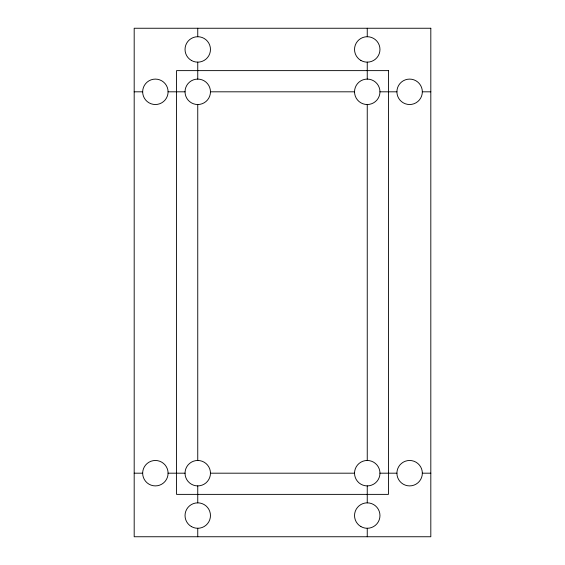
<?xml version="1.0" encoding="UTF-8"?>
<svg xmlns="http://www.w3.org/2000/svg" width="565" height="565" viewBox="0 0 565 565"><rect width="100%" height="100%" fill="white"/><g stroke="black" fill="none" stroke-linecap="round" stroke-linejoin="round"><path stroke-width="0.85" d="M134.188 91.812L142.663 91.812M168.088 91.812A12.713 12.713 0 0 0 149.019 80.802A12.713 12.713 0 0 0 149.019 102.823A12.713 12.713 0 0 0 168.088 91.812L185.038 91.812M210.463 91.812A12.713 12.713 0 0 0 191.394 80.802A12.713 12.713 0 0 0 191.394 102.823A12.713 12.713 0 0 0 210.463 91.812L354.538 91.812M379.963 91.812A12.713 12.713 0 0 1 360.894 102.823A12.713 12.713 0 0 1 360.894 80.802A12.713 12.713 0 0 1 379.963 91.812L396.913 91.812M422.338 91.812A12.713 12.713 0 0 0 403.269 80.802A12.713 12.713 0 0 0 403.269 102.823A12.713 12.713 0 0 0 422.338 91.812L430.812 91.812M134.188 473.188L142.663 473.188M168.088 473.188A12.713 12.713 0 0 0 149.019 462.177A12.713 12.713 0 0 0 149.019 484.198A12.713 12.713 0 0 0 168.088 473.188L185.038 473.188M210.463 473.188A12.713 12.713 0 0 1 191.394 484.198A12.713 12.713 0 0 1 191.394 462.177A12.713 12.713 0 0 1 210.463 473.188L354.538 473.188M379.963 473.188A12.713 12.713 0 0 0 360.894 462.177A12.713 12.713 0 0 0 360.894 484.198A12.713 12.713 0 0 0 379.963 473.188L396.913 473.188M422.338 473.188A12.713 12.713 0 0 0 403.269 462.177A12.713 12.713 0 0 0 403.269 484.198A12.713 12.713 0 0 0 422.338 473.188L430.812 473.188M367.25 28.25L367.25 36.725M367.25 62.15L367.25 79.1M367.25 104.525L367.25 460.475M367.25 485.9L367.25 502.85M367.25 528.275L367.25 536.75M197.75 28.25L197.75 36.725M197.75 62.15L197.75 79.1M197.75 104.525L197.75 460.475M197.75 485.9L197.75 502.85M197.75 528.275L197.75 536.75M430.812 28.25L134.188 28.25L134.188 536.75L430.812 536.75L430.812 28.25M388.438 70.625L176.562 70.625L176.562 494.375L388.438 494.375L388.438 70.625M191.394 526.573A12.713 12.713 0 0 0 210.463 515.562A12.713 12.713 0 0 0 191.394 504.552A12.713 12.713 0 0 0 191.394 526.573M191.394 60.448A12.713 12.713 0 0 0 210.463 49.438A12.713 12.713 0 0 0 191.394 38.427A12.713 12.713 0 0 0 191.394 60.448M360.894 60.448A12.713 12.713 0 0 0 379.963 49.438A12.713 12.713 0 0 0 360.894 38.427A12.713 12.713 0 0 0 360.894 60.448M360.894 526.573A12.713 12.713 0 0 0 379.963 515.562A12.713 12.713 0 0 0 360.894 504.552A12.713 12.713 0 0 0 360.894 526.573"/></g></svg>
